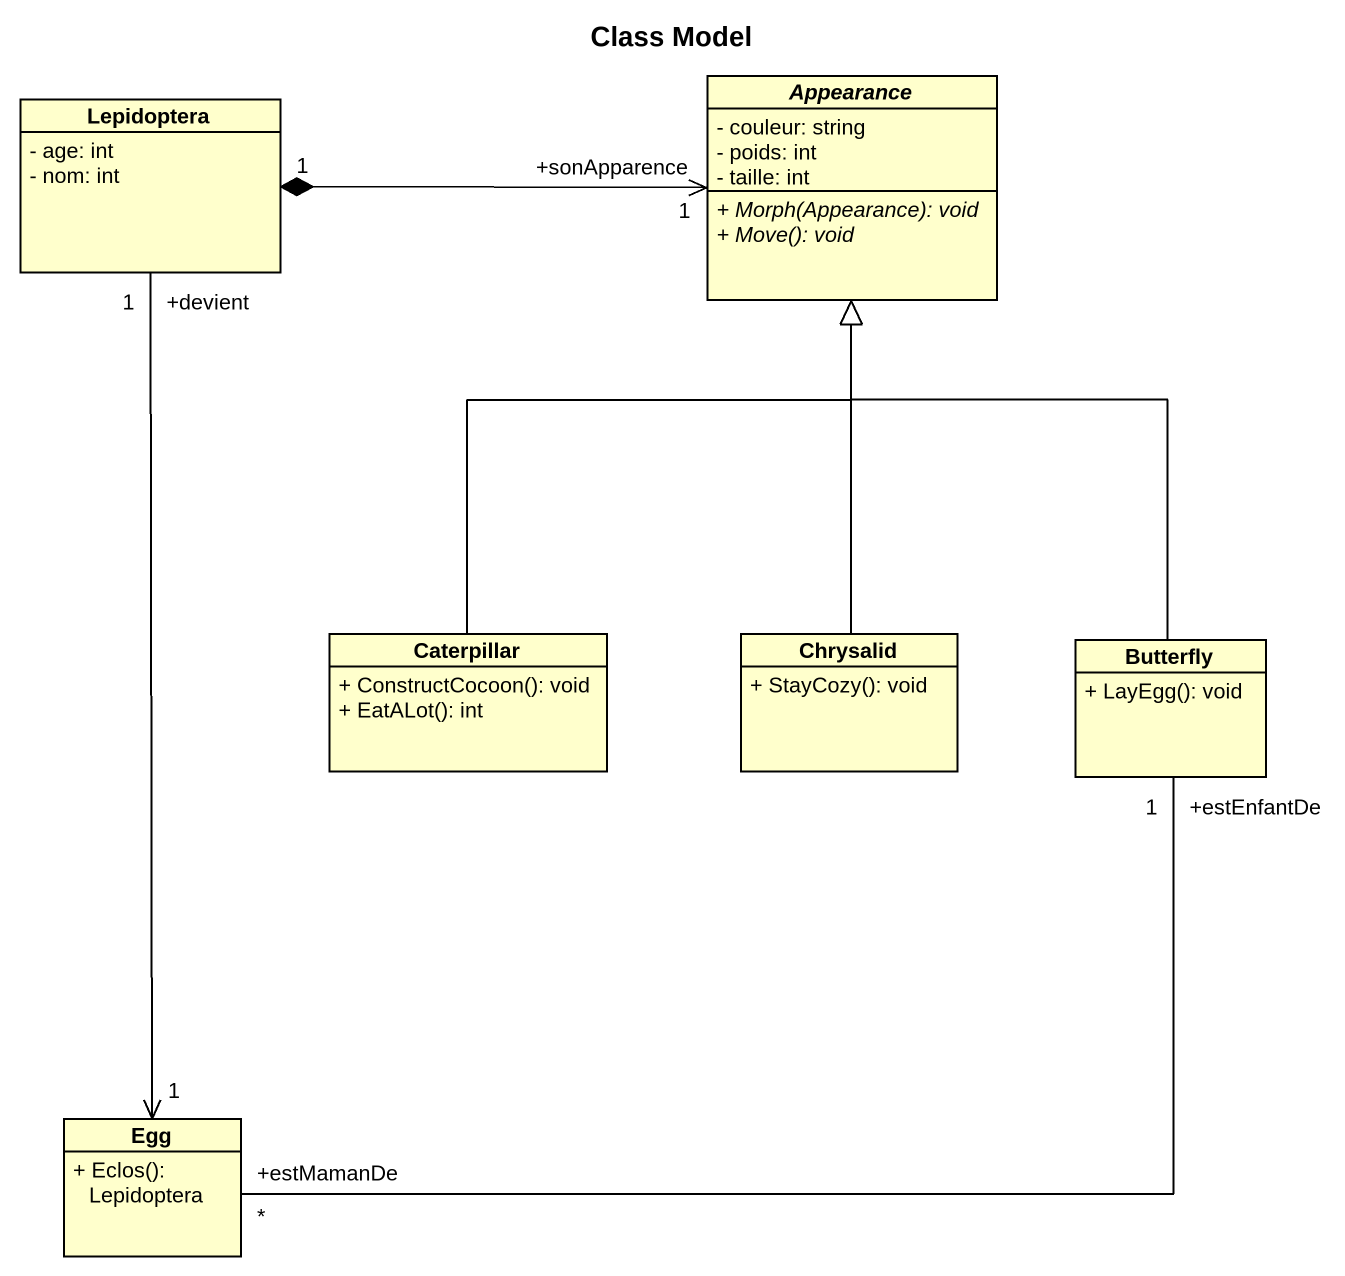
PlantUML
@startuml
title Class Model
hide circle
hide empty members
skinparam classAttributeIconSize 0
class Lepidoptera {
  - age: int
  - nom: int
}
abstract class Appearance {
  - couleur: string
  - poids: int
  - taille: int
  {abstract} + Morph(Appearance): void
  {abstract} + Move(): void
}
class Caterpillar {
  + ConstructCocoon(): void
  + EatALot(): int
}
class Chrysalid {
  + StayCozy(): void
}
class Butterfly {
  + LayEgg(): void
}
class Egg {
  + Eclos(): Lepidoptera
}
Appearance "+sonApparence\n1" <-left-* "1" Lepidoptera
Caterpillar -up-|> Appearance
Chrysalid -up-|> Appearance
Butterfly -up-|> Appearance
Egg "1" <-up- "+devient\n1" Lepidoptera
Egg "+estMamanDe\n*" -right- "+estEnfantDe\n1" Butterfly
@enduml
